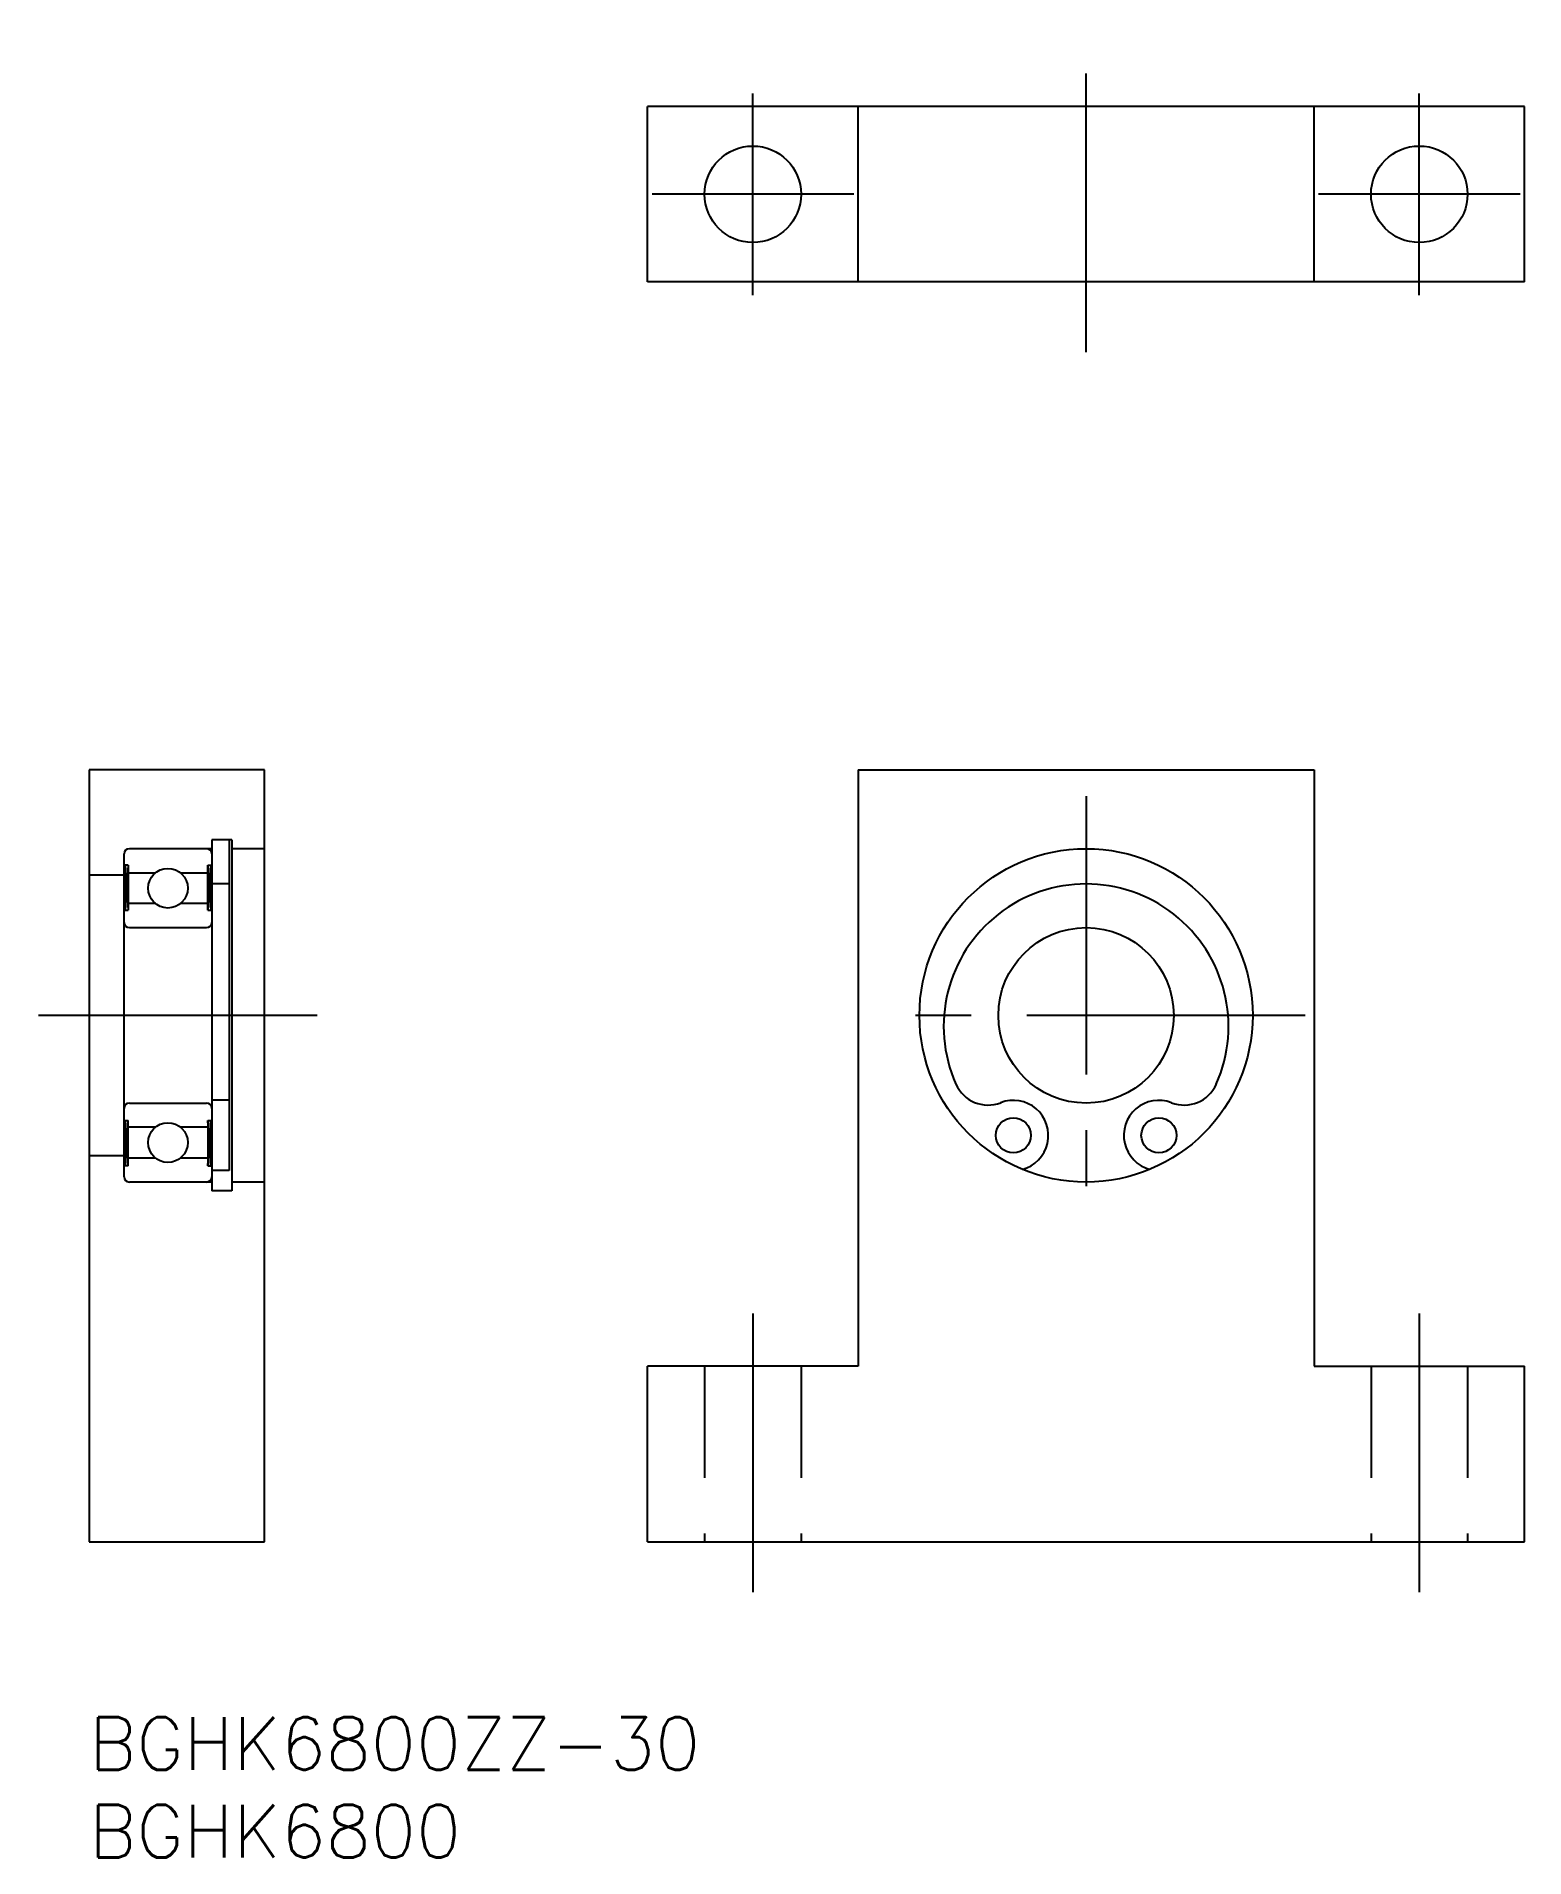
# Model space of a CAD drawing. Extents: x -3 to 82, y -8 to 96.
import ezdxf

# ---------------------------------------------------------------- set-up
doc = ezdxf.new("R2010")
doc.units = 0
doc.header["$LTSCALE"] = 0.5
doc.linetypes.add('CENTER', pattern=[50.8, 31.75, -6.35, 6.35, -6.35])
doc.linetypes.add('DASHED', pattern=[19.05, 12.7, -6.35])
for name, color, linetype in [('MSM_CENTER', 1, 'CENTER'), ('MSM_CONTINUOUS', 7, 'CONTINUOUS'), ('MSM_DASHED', 4, 'DASHED'), ('MSM_NARROW', 5, 'CONTINUOUS'), ('MSM_PART_NUMBER', 7, 'CONTINUOUS')]:
    doc.layers.add(name, color=color, linetype=linetype)
doc.styles.get("Standard").update_dxf_attribs({"font": 'txt.shx', "height": 3, "bigfont": 'bigfont.shx'})

# ---------------------------------------------------------------- blocks, each defined once
blk = doc.blocks.new('*U8')
at = {"layer": 'MSM_PART_NUMBER'}
blk.add_text('BGHK6800ZZ-30', height=3, dxfattribs=at).set_placement((0, -3))
blk = doc.blocks.new('*U9')
at = {"layer": 'MSM_PART_NUMBER'}
blk.add_text('BGHK6800', height=3, dxfattribs=at).set_placement((0, -8))

msp = doc.modelspace()

# ---------------------------------------------------------------- linework, layer by layer
at = {"layer": 'MSM_CENTER'}
for p, q in [((56.85, 77.8), (56.85, 95.8)), ((37.85, 81.05), (37.85, 92.55)), ((75.85, 81.05), (75.85, 92.55)), ((43.6, 86.8), (32.1, 86.8)), ((81.6, 86.8), (70.1, 86.8)), ((56.85, 52.5), (56.85, 27.5)), ((13, 40), (-3, 40)), ((69.35, 40), (44.35, 40)), ((37.85, 23), (37.85, 7)), ((75.85, 23), (75.85, 7))]:
    msp.add_line(p, q, dxfattribs=at)
at = {"layer": 'MSM_CONTINUOUS'}
for p, q in [((31.85, 81.8), (31.85, 91.8)), ((81.85, 91.8), (31.85, 91.8)), ((43.85, 81.8), (43.85, 91.8)), ((69.85, 81.8), (69.85, 91.8)), ((81.85, 81.8), (81.85, 91.8)), ((81.85, 81.8), (31.85, 81.8)), ((0, 54), (0, 10)), ((10, 54), (0, 54)), ((10, 10), (10, 54)), ((43.85, 54), (43.85, 20)), ((43.85, 54), (69.85, 54)), ((69.85, 54), (69.85, 20)), ((8.15, 50, 0.5), (7, 50, 0.5)), ((7, 50), (7, 30)), ((8, 50), (8, 31.16)), ((8.15, 50), (8.15, 30)), ((2, 30.8), (2, 49.2)), ((7, 49.5), (2.3, 49.5)), ((10, 49.5, 0.5), (8.15, 49.5, 0.5)), ((2, 48), (0, 48)), ((2.23, 48.57), (2, 48.57)), ((2.06, 46), (2.06, 48.57)), ((2.23, 48.57), (2.23, 46)), ((2.23, 48.12), (3.79, 48.12)), ((5.21, 48.12), (6.77, 48.12)), ((6.77, 48.57), (7, 48.57)), ((6.77, 46), (6.77, 48.57)), ((6.94, 48.57), (6.94, 46)), ((8, 47.5, 0.5), (7, 47.5, 0.5)), ((2, 46), (2.23, 46)), ((3.8, 46.37), (2.23, 46.37)), ((6.77, 46.37), (5.2, 46.37)), ((6.77, 46), (7, 46)), ((2.3, 45), (6.7, 45)), ((2.3, 35), (6.7, 35)), ((8, 35.16, 0.5), (7, 35.16, 0.5)), ((2, 34), (2.23, 34)), ((2.06, 34), (2.06, 31.42)), ((2.23, 31.42), (2.23, 34)), ((3.8, 33.63), (2.23, 33.63)), ((6.77, 33.63), (5.2, 33.63)), ((6.77, 34), (6.77, 31.42)), ((6.77, 34), (7, 34)), ((6.94, 31.42), (6.94, 34)), ((2, 32), (0, 32)), ((2.23, 31.42), (2, 31.42)), ((2.23, 31.88), (3.79, 31.88)), ((5.21, 31.88), (6.77, 31.88)), ((6.77, 31.42), (7, 31.42)), ((8, 31.16, 0.5), (7, 31.16, 0.5)), ((7, 30.5), (2.3, 30.5)), ((10, 30.5, 0.5), (8.15, 30.5, 0.5)), ((8.15, 30, 0.5), (7, 30, 0.5)), ((31.85, 10), (31.85, 20)), ((43.85, 20), (31.85, 20)), ((69.85, 20), (81.85, 20)), ((81.85, 10), (81.85, 20)), ((0, 10), (10, 10)), ((31.85, 10), (81.85, 10))]:
    msp.add_line(p, q, dxfattribs=at)
for centre, radius in [((37.85, 86.8), 2.75), ((75.85, 86.8), 2.75), ((56.85, 40), 9.5), ((4.5, 47.25), 1.13), ((56.85, 40), 5), ((4.5, 32.75), 1.13), ((52.7, 33.16), 1), ((61, 33.16), 1)]:
    msp.add_circle(centre, radius, dxfattribs=at)
for centre, radius, start, end in [((2.3, 49.2), 0.3, 90, 180), ((6.7, 49.2), 0.3, 0, 90), ((56.85, 39.37), 8.12, 336.0572, 203.9428), ((2.3, 45.3), 0.3, 180, 270), ((6.7, 45.3), 0.3, 270, 0), ((51.26, 36.89), 2, 203.9428, 291.2223), ((62.45, 36.89), 2, 248.7777, 336.0572), ((2.3, 34.7), 0.3, 90, 180), ((6.7, 34.7), 0.3, 0, 90), ((52.7, 33.16), 2, 284.6994, 111.2223), ((61, 33.16), 2, 68.7777, 255.3006), ((2.3, 30.8), 0.3, 180, 270), ((6.7, 30.8), 0.3, 270, 0)]:
    msp.add_arc(centre, radius, start, end, dxfattribs=at)
at = {"layer": 'MSM_DASHED'}
for p, q in [((35.1, 20), (35.1, 10)), ((40.6, 20), (40.6, 10)), ((73.1, 20), (73.1, 10)), ((78.6, 20), (78.6, 10))]:
    msp.add_line(p, q, dxfattribs=at)
at = {"layer": 'MSM_NARROW'}
for p, q in [((2.06, 48.57), (2.23, 46)), ((2.23, 48.57), (2.06, 46)), ((6.77, 48.57), (6.94, 46)), ((6.94, 48.57), (6.77, 46)), ((2.06, 31.42), (2.23, 34)), ((2.23, 31.42), (2.06, 34)), ((6.77, 31.42), (6.94, 34)), ((6.94, 31.42), (6.77, 34))]:
    msp.add_line(p, q, dxfattribs=at)

# ---------------------------------------------------------------- block references
at = {"layer": 'MSM_CONTINUOUS'}
for name in ['*U8', '*U9']:
    msp.add_blockref(name, (0, 0), dxfattribs=at)

doc.saveas('drawing.dxf')
